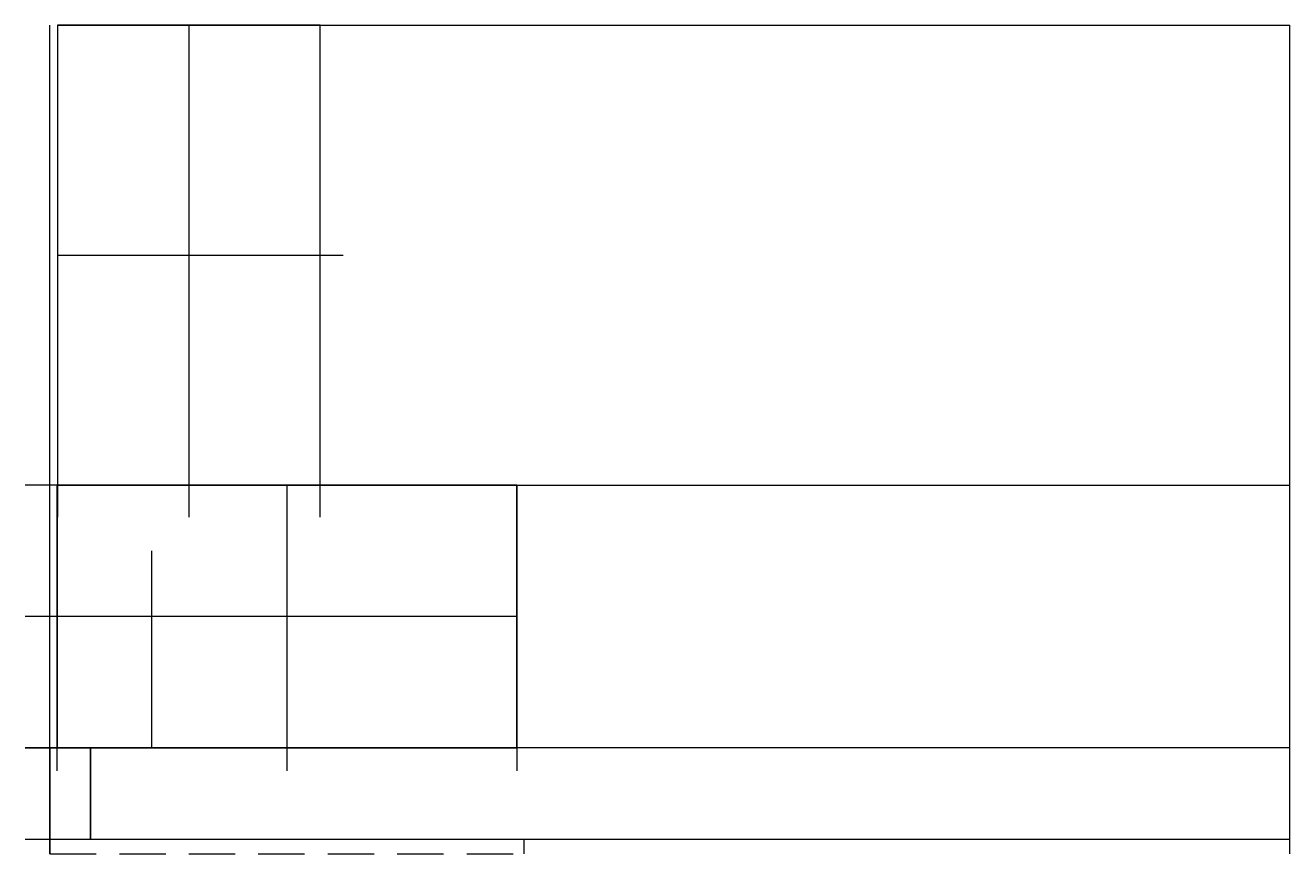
# Model space of a CAD drawing. Extents: x -3 to 170, y -2 to 112.
import ezdxf

# ---------------------------------------------------------------- set-up
doc = ezdxf.new("R2010")
doc.units = 0
doc.linetypes.add('HIDDEN', pattern=[9.525, 6.35, -3.175])
doc.layers.get('0').update_dxf_attribs({"linetype": 'CONTINUOUS'})

msp = doc.modelspace()

# ---------------------------------------------------------------- linework, layer by layer
at = {"linetype": 'CONTINUOUS'}
for p, q in [((0, -2), (0, 111.5)), ((1.05, 111.5), (40.2, 111.5)), ((1.05, 111.5), (1.05, 44.12)), ((37.05, 111.5), (1.05, 111.5)), ((1.05, 111.5), (1.05, 48.5)), ((12.05, 111.5), (170, 111.5)), ((19.05, 111.5), (19.05, 44.12)), ((37.05, 44.12), (37.05, 111.5)), ((37.05, 48.5), (37.05, 111.5)), ((170, -2), (170, 111.5)), ((1.05, 80), (40.2, 80)), ((64, 48.5), (-3.38, 48.5)), ((1, 9.35), (1, 48.5)), ((64, 48.5), (1, 48.5)), ((1, 48.5), (1, 12.5)), ((40.2, 48.5), (1.05, 48.5)), ((1.05, 48.5), (37.05, 48.5)), ((8.74, 48.5), (170, 48.5)), ((32.5, 48.5), (32.5, 9.35)), ((64, 48.5), (64, 9.35)), ((64, 12.5), (64, 48.5)), ((13.94, 39.5), (13.94, 12.5)), ((64, 30.5), (-3.38, 30.5)), ((170, 12.5), (-3.38, 12.5)), ((-3.38, 12.5), (64, 12.5)), ((5.56, 12.5), (0, 12.5)), ((0, 12.5), (0, 0)), ((1, 12.5), (64, 12.5)), ((5.56, 0), (5.56, 12.5)), ((170, 12.5), (5.56, 12.5)), ((5.56, 0), (5.56, 12.5)), ((170, 12.5), (5.56, 12.5)), ((5.56, 12.5), (5.56, 0)), ((170, 12.5), (5.56, 12.5)), ((5.56, 12.5), (5.56, 0)), ((170, 0), (170, 12.5)), ((170, 0), (170, 12.5)), ((170, 0), (170, 12.5)), ((-3.38, 0), (170, 0)), ((0, 0), (5.56, 0)), ((0, 0), (0, -2)), ((0, 0), (65, 0)), ((5.56, 0), (170, 0)), ((5.56, 0), (170, 0)), ((5.56, 0), (170, 0)), ((65, 0), (65, -2))]:
    msp.add_line(p, q, dxfattribs=at)
at = {"linetype": 'HIDDEN'}
msp.add_line((0, -2), (65, -2), dxfattribs=at)

doc.saveas('drawing.dxf')
